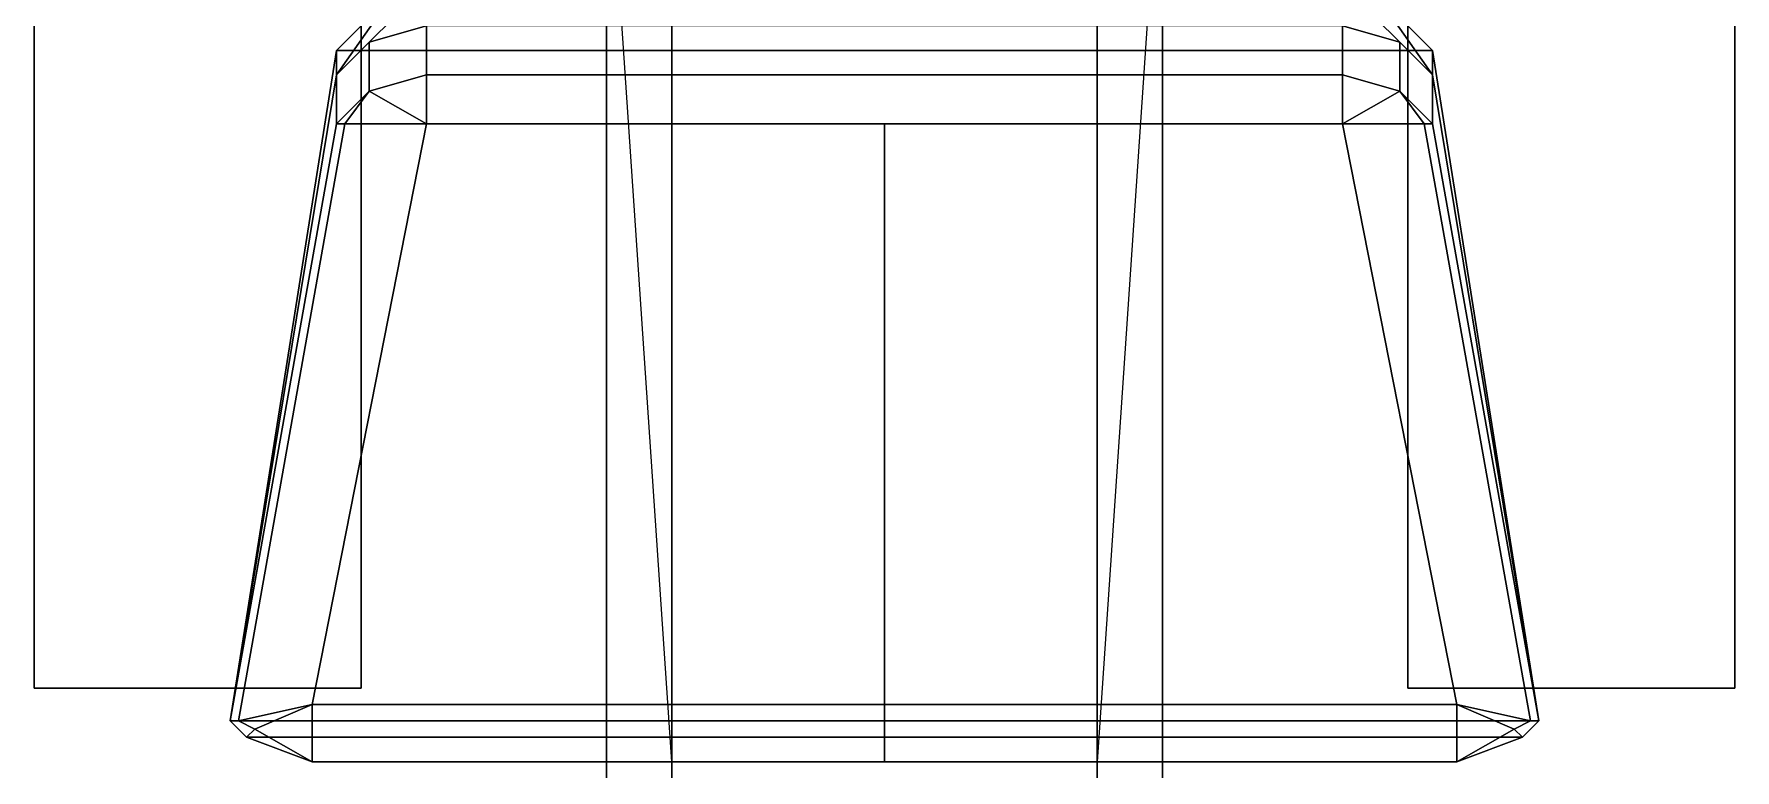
# Model space of a CAD drawing. Header units: millimetres. Extents: x -1.04 to 3, y -3.69 to 5.
# Drawn here: x -1.04 to 1.04, y 0.27 to 1.17 of the extents above; entities that cross this region are included whole.
import ezdxf

# ---------------------------------------------------------------- set-up
doc = ezdxf.new("R2010")
doc.units = ezdxf.units.MM

msp = doc.modelspace()

# ---------------------------------------------------------------- linework, layer by layer
for points in [[(-0.34, 1.46, 0.47), (-0.34, -1.48, 0.47), (-0.34, -1.47, 0.67), (-0.34, 1.46, 0.67)], [(-0.26, 1.46, 0.47), (-0.26, -1.48, 0.47), (-0.34, -1.48, 0.47), (-0.34, 1.46, 0.47)], [(-0.34, 1.46, 0.67), (-0.34, -1.47, 0.67), (-0.26, -1.47, 0.67), (-0.26, 0.28, 0.67)], [(-0.26, -1.47, 0.67), (-0.26, -1.48, 0.47), (-0.26, 1.46, 0.47), (-0.26, 1.46, 0.67)], [(0.34, 1.46, 0.47), (0.34, -1.48, 0.47), (0.26, -1.48, 0.47), (0.26, 1.46, 0.47)], [(0.26, 1.46, 0.47), (0.26, -1.48, 0.47), (0.26, -1.47, 0.67), (0.26, 1.46, 0.67)], [(0.26, 0.28, 0.67), (0.26, -1.47, 0.67), (0.34, -1.47, 0.67), (0.34, 1.46, 0.67)], [(0.34, -1.47, 0.67), (0.34, -1.48, 0.47), (0.34, 1.46, 0.47), (0.34, 1.46, 0.67)], [(-0.64, 1.36, 0.46), (-0.64, 0.37, 0.46), (-1.04, 0.37, 0.46), (-1.04, 1.36, 0.46)], [(-1.04, 1.36, 0.46), (-1.04, 0.37, 0.46), (-1.04, 0.37, 0.49), (-1.04, 1.35, 0.49)], [(-0.64, 0.37, 0.49), (-0.64, 0.37, 0.46), (-0.64, 1.36, 0.46), (-0.64, 1.35, 0.49)], [(0.64, 1.36, 0.46), (0.64, 0.37, 0.46), (0.64, 0.37, 0.49), (0.64, 1.35, 0.49)], [(1.04, 1.36, 0.46), (1.04, 0.37, 0.46), (0.64, 0.37, 0.46), (0.64, 1.36, 0.46)], [(1.04, 0.37, 0.49), (1.04, 0.37, 0.46), (1.04, 1.36, 0.46), (1.04, 1.35, 0.49)], [(-1.04, 1.35, 0.49), (-1.04, 0.37, 0.49), (-0.64, 0.37, 0.49), (-0.64, 1.35, 0.49)], [(0.64, 1.35, 0.49), (0.64, 0.37, 0.49), (1.04, 0.37, 0.49), (1.04, 1.35, 0.49)], [(-0.6, 1.22, 1.37), (-0.6, 1.22, 0.63), (-0.67, 1.15, 0.63), (-0.67, 1.12, 1.37)], [(-0.67, 1.12, 1.37), (-0.63, 1.16, 1.5), (-0.57, 1.22, 1.4), (-0.6, 1.22, 1.37)], [(0.67, 1.15, 0.63), (-0.67, 1.15, 0.63), (-0.6, 1.22, 0.63), (0.6, 1.22, 0.63)], [(-0.63, 1.16, 1.5), (-0.56, 1.18, 1.51), (-0.51, 1.22, 1.43), (-0.57, 1.22, 1.4)], [(0.56, 1.18, 1.51), (0.63, 1.16, 1.5), (0.57, 1.22, 1.4), (0.51, 1.22, 1.43)], [(0.63, 1.16, 1.5), (0.67, 1.12, 1.37), (0.6, 1.22, 1.37), (0.57, 1.22, 1.4)], [(0.67, 1.12, 1.37), (0.67, 1.15, 0.63), (0.6, 1.22, 0.63), (0.6, 1.22, 1.37)], [(-0.63, 1.1, 1.96), (-0.56, 1.12, 1.97), (-0.56, 1.18, 1.51), (-0.63, 1.16, 1.5)], [(-0.56, 1.12, 1.97), (0.56, 1.12, 1.97), (0.56, 1.18, 1.51), (-0.56, 1.18, 1.51)], [(0.56, 1.12, 1.97), (0.63, 1.1, 1.96), (0.63, 1.16, 1.5), (0.56, 1.18, 1.51)], [(-0.67, 1.12, 1.37), (-0.67, 1.15, 0.63), (-0.8, 0.33, 0.63), (-0.8, 0.33, 1.37)], [(0.8, 0.33, 0.63), (-0.8, 0.33, 0.63), (-0.67, 1.15, 0.63), (0.67, 1.15, 0.63)], [(-0.67, 1.06, 1.96), (-0.63, 1.1, 1.96), (-0.63, 1.16, 1.5), (-0.67, 1.12, 1.37)], [(0.63, 1.1, 1.96), (0.67, 1.06, 1.96), (0.67, 1.12, 1.37), (0.63, 1.16, 1.5)], [(0.8, 0.33, 1.37), (0.8, 0.33, 0.63), (0.67, 1.15, 0.63), (0.67, 1.12, 1.37)], [(-0.67, 1.06, 1.96), (-0.67, 1.12, 1.37), (-0.8, 0.33, 1.37), (-0.8, 0.33, 1.96)], [(-0.56, 1.12, 1.97), (-0.63, 1.1, 1.96), (-0.63, 1.1, 1.96), (-0.56, 1.06, 2.02)], [(-0.56, 1.06, 2.02), (0.56, 1.06, 2.02), (0.56, 1.12, 1.97), (-0.56, 1.12, 1.97)], [(0.56, 1.06, 2.02), (0.63, 1.1, 1.96), (0.56, 1.12, 1.97), (0.56, 1.06, 2.02)], [(0.8, 0.33, 1.96), (0.8, 0.33, 1.37), (0.67, 1.12, 1.37), (0.67, 1.06, 1.96)], [(-0.66, 1.06, 2), (-0.63, 1.1, 1.96), (-0.63, 1.1, 1.96), (-0.67, 1.06, 1.99)], [(-0.67, 1.06, 1.99), (-0.63, 1.1, 1.96), (-0.63, 1.1, 1.96), (-0.67, 1.06, 1.96)], [(-0.56, 1.06, 2.02), (-0.63, 1.1, 1.96), (-0.63, 1.1, 1.96), (-0.66, 1.06, 2)], [(0.56, 1.06, 2.02), (0.66, 1.06, 2), (0.63, 1.1, 1.96), (0.56, 1.06, 2.02)], [(0.66, 1.06, 2), (0.67, 1.06, 1.99), (0.63, 1.1, 1.96), (0.66, 1.06, 2)], [(0.67, 1.06, 1.99), (0.67, 1.06, 1.96), (0.63, 1.1, 1.96), (0.67, 1.06, 1.99)], [(-0.67, 1.06, 1.99), (-0.67, 1.06, 1.96), (-0.8, 0.33, 1.96), (-0.8, 0.33, 2.02)], [(-0.66, 1.06, 2), (-0.67, 1.06, 1.99), (-0.8, 0.33, 2.02), (-0.79, 0.33, 2.04)], [(-0.56, 1.06, 2.02), (-0.66, 1.06, 2), (-0.79, 0.33, 2.04), (-0.7, 0.35, 2.06)], [(0, 1.06, 2.02), (-0.56, 1.06, 2.02), (-0.7, 0.35, 2.06), (0, 0.35, 2.07)], [(0, 0.35, 2.07), (0.7, 0.35, 2.06), (0.56, 1.06, 2.02), (0, 1.06, 2.02)], [(0.7, 0.35, 2.06), (0.79, 0.33, 2.04), (0.66, 1.06, 2), (0.56, 1.06, 2.02)], [(0.79, 0.33, 2.04), (0.8, 0.33, 2.02), (0.67, 1.06, 1.99), (0.66, 1.06, 2)], [(0.8, 0.33, 2.02), (0.8, 0.33, 1.96), (0.67, 1.06, 1.96), (0.67, 1.06, 1.99)], [(-1.04, 0.37, 0.49), (-1.04, 0.37, 0.46), (-0.64, 0.37, 0.46), (-0.64, 0.37, 0.49)], [(0.64, 0.37, 0.49), (0.64, 0.37, 0.46), (1.04, 0.37, 0.46), (1.04, 0.37, 0.49)], [(-0.7, 0.35, 2.06), (-0.79, 0.33, 2.04), (-0.77, 0.32, 2.04), (-0.7, 0.35, 2.06)], [(-0.7, 0.35, 2.06), (-0.77, 0.32, 2.04), (-0.7, 0.28, 2.02), (-0.7, 0.35, 2.06)], [(0, 0.35, 2.07), (-0.7, 0.35, 2.06), (-0.7, 0.28, 2.02), (0, 0.28, 2.02)], [(0, 0.28, 2.02), (0.7, 0.28, 2.02), (0.7, 0.35, 2.06), (0, 0.35, 2.07)], [(0.7, 0.35, 2.06), (0.77, 0.32, 2.04), (0.79, 0.33, 2.04), (0.7, 0.35, 2.06)], [(0.7, 0.28, 2.02), (0.77, 0.32, 2.04), (0.7, 0.35, 2.06), (0.7, 0.28, 2.02)], [(-0.8, 0.33, 2.02), (-0.8, 0.33, 0.63), (-0.78, 0.31, 0.63), (-0.78, 0.31, 2.02)], [(-0.79, 0.33, 2.04), (-0.8, 0.33, 2.02), (-0.78, 0.31, 2.02), (-0.77, 0.32, 2.04)], [(0.78, 0.31, 0.63), (-0.78, 0.31, 0.63), (-0.8, 0.33, 0.63), (0.8, 0.33, 0.63)], [(-0.77, 0.32, 2.04), (-0.78, 0.31, 2.02), (-0.7, 0.28, 2.02), (-0.77, 0.32, 2.04)], [(0.7, 0.28, 2.02), (0.78, 0.31, 2.02), (0.77, 0.32, 2.04), (0.7, 0.28, 2.02)], [(0.77, 0.32, 2.04), (0.78, 0.31, 2.02), (0.8, 0.33, 2.02), (0.79, 0.33, 2.04)], [(0.78, 0.31, 2.02), (0.78, 0.31, 0.63), (0.8, 0.33, 0.63), (0.8, 0.33, 2.02)], [(-0.78, 0.31, 2.02), (-0.78, 0.31, 0.63), (-0.7, 0.28, 0.63), (-0.7, 0.28, 2.02)], [(0.7, 0.28, 0.63), (-0.7, 0.28, 0.63), (-0.78, 0.31, 0.63), (0.78, 0.31, 0.63)], [(0.7, 0.28, 2.02), (0.7, 0.28, 0.63), (0.78, 0.31, 0.63), (0.78, 0.31, 2.02)], [(-0.7, 0.28, 0.63), (0.7, 0.28, 0.63), (0.7, 0.28, 2.02), (-0.7, 0.28, 2.02)]]:
    msp.add_3dface(points)

doc.saveas('drawing.dxf')
